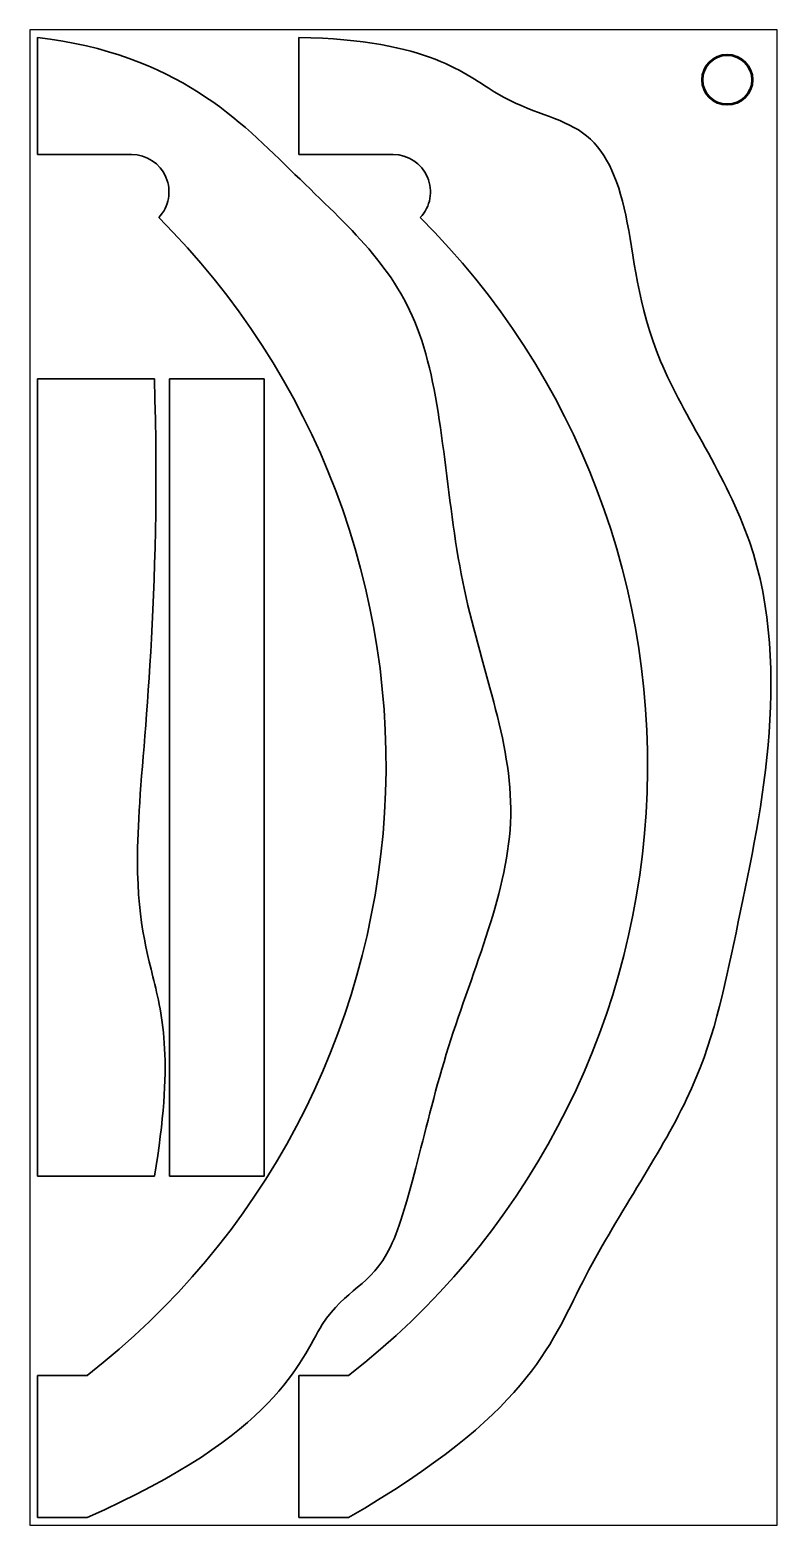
# Model space of a CAD drawing. Header units: millimetres. Extents: x 0 to 300, y -600 to 0.
import ezdxf

# ---------------------------------------------------------------- set-up
doc = ezdxf.new("R2010")
doc.units = ezdxf.units.MM
doc.layers.get('0').update_dxf_attribs({"lineweight": 50, "true_color": 0xffffff})
doc.layers.add('CAM', color=2, linetype='Continuous', lineweight=35, true_color=0xffff00)
doc.layers.add('Limits', color=3, linetype='Continuous', lineweight=25, true_color=0x00ff00)

msp = doc.modelspace()

# ---------------------------------------------------------------- linework, layer by layer
msp.add_circle((280, -20), 10)
at = {"layer": 'CAM'}
for p, q in [((3, -50), (3, -3)), ((108, -50), (108, -3)), ((40.85, -50), (3, -50)), ((108, -50), (145.85, -50)), ((3, -460), (3, -140)), ((50, -140), (3, -140)), ((56, -140), (94, -140)), ((56, -460), (56, -140)), ((94, -140), (94, -460)), ((3, -460), (50, -460)), ((94, -460), (56, -460)), ((22.93, -540), (3, -540)), ((3, -597), (3, -540)), ((108, -540), (127.93, -540)), ((108, -597), (108, -540)), ((22.93, -597), (3, -597)), ((127.93, -597), (108, -597))]:
    msp.add_line(p, q, dxfattribs=at)
for centre, radius, start, end in [((40.85, -65), 15, 316.51023, 90), ((145.85, -65), 15, 316.51023, 90), ((-167, -295), 310, 307.78433, 45.1239), ((-62, -295), 310, 307.78433, 45.1239)]:
    msp.add_arc(centre, radius, start, end, dxfattribs=at)
for points in [[(22.93, -597), (99.86, -563.18), (116.43, -505.18), (147.09, -504.36), (163.66, -407.41), (206.74, -314.62), (167.65, -225.87), (165.32, -110.79), (109.8, -63.57), (59.26, -9.71), (3, -3)], [(108, -3), (160.75, -4.03), (188.4, -31.64), (225.47, -36.64), (241.21, -69.61), (245.21, -131.15), (297.15, -203.07), (299.55, -288.58), (282.77, -364.5), (270.38, -427.23), (217.64, -501.15), (199.66, -555.49), (127.93, -597)], [(50, -460), (57.76, -414.21), (48.97, -377.91), (38.34, -335.82), (52.67, -230.38), (50, -140)]]:
    msp.add_open_spline(points, degree=3, dxfattribs=at)
at = {"layer": 'Limits'}
for p, q in [((300, 0), (0, 0)), ((0, 0), (0, -600)), ((300, -600), (300, 0)), ((0, -600), (300, -600))]:
    msp.add_line(p, q, dxfattribs=at)

doc.saveas('drawing.dxf')
